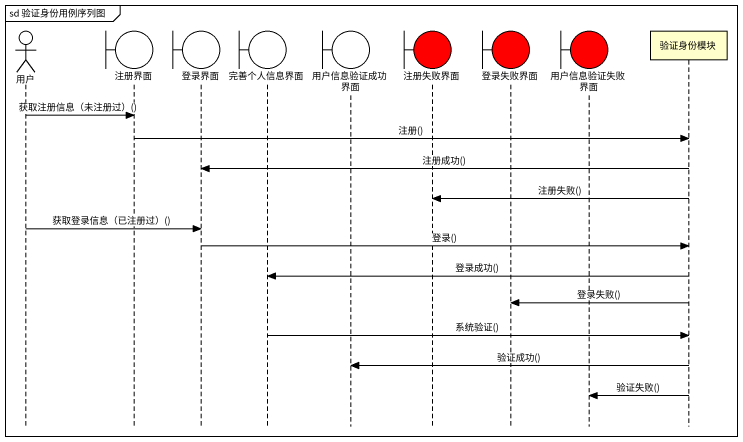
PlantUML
@startuml
mainframe sd 验证身份用例序列图
hide footbox
actor 用户
boundary 注册界面
boundary 登录界面
boundary 完善个人信息界面
boundary 用户信息验证成功界面
boundary 注册失败界面 #FF0000
boundary 登录失败界面 #FF0000
boundary 用户信息验证失败界面 #FF0000
participant 验证身份模块

用户 -> 注册界面 : 获取注册信息（未注册过）()
注册界面 -> 验证身份模块 : 注册()
验证身份模块 -> 登录界面 : 注册成功()
验证身份模块 -> 注册失败界面 : 注册失败()
用户 -> 登录界面 : 获取登录信息（已注册过）()
登录界面 -> 验证身份模块 : 登录()
验证身份模块 -> 完善个人信息界面 : 登录成功()
验证身份模块 -> 登录失败界面 : 登录失败()
完善个人信息界面 -> 验证身份模块 : 系统验证()
验证身份模块 -> 用户信息验证成功界面 : 验证成功()
验证身份模块 -> 用户信息验证失败界面 : 验证失败()
@enduml
